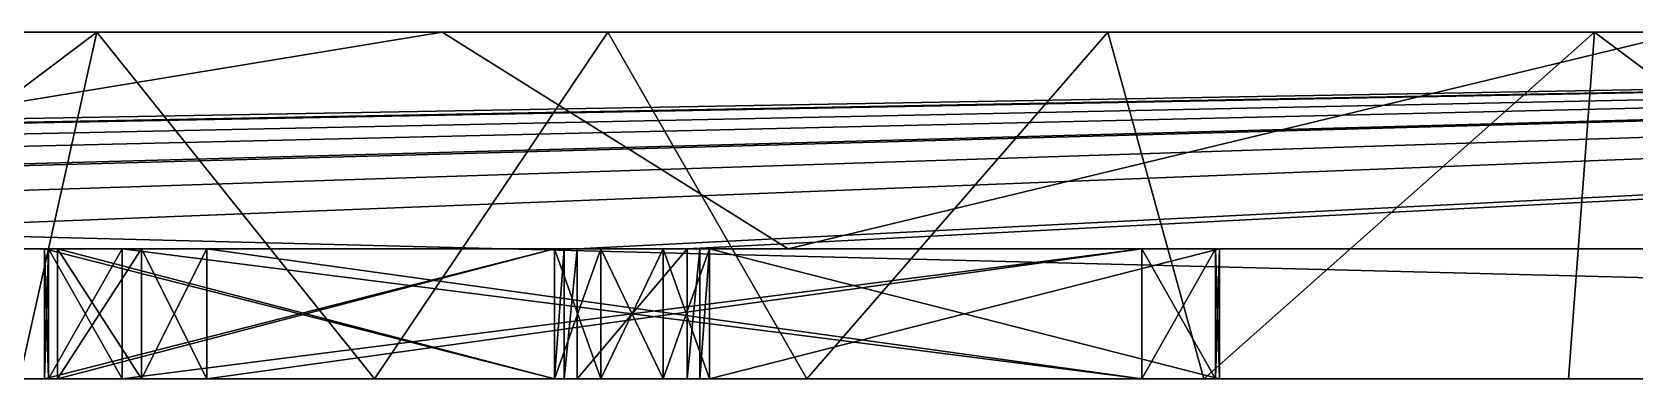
# Model space of a CAD drawing. Header units: millimetres. Extents: x -79 to 79, y 0 to 4.
# Drawn here: x 14.29 to 32.78, y 0 to 4 of the extents above; entities that cross this region are included whole.
import ezdxf

# ---------------------------------------------------------------- set-up
doc = ezdxf.new("R2010")
doc.units = ezdxf.units.MM
doc.header["$LTSCALE"] = 57.942387
for name, color, linetype in [('1', 7, 'CONTINUOUS'), ('14', 7, 'CONTINUOUS'), ('141', 7, 'CONTINUOUS'), ('146', 7, 'CONTINUOUS'), ('151', 7, 'CONTINUOUS'), ('157', 7, 'CONTINUOUS'), ('158', 7, 'CONTINUOUS'), ('2', 7, 'CONTINUOUS'), ('25', 7, 'CONTINUOUS'), ('26', 7, 'CONTINUOUS'), ('27', 7, 'CONTINUOUS'), ('28', 7, 'CONTINUOUS'), ('29', 7, 'CONTINUOUS'), ('30', 7, 'CONTINUOUS'), ('31', 7, 'CONTINUOUS'), ('32', 7, 'CONTINUOUS'), ('33', 7, 'CONTINUOUS'), ('34', 7, 'CONTINUOUS'), ('35', 7, 'CONTINUOUS'), ('5', 7, 'CONTINUOUS'), ('81', 7, 'CONTINUOUS'), ('82', 7, 'CONTINUOUS'), ('83', 7, 'CONTINUOUS'), ('84', 7, 'CONTINUOUS'), ('85', 7, 'CONTINUOUS'), ('86', 7, 'CONTINUOUS'), ('87', 7, 'CONTINUOUS'), ('88', 7, 'CONTINUOUS'), ('89', 7, 'CONTINUOUS'), ('90', 7, 'CONTINUOUS'), ('91', 7, 'CONTINUOUS')]:
    doc.layers.add(name, color=color, linetype=linetype)

msp = doc.modelspace()

# ---------------------------------------------------------------- linework, layer by layer
at = {"layer": '1', "color": 250, "linetype": 'Continuous', "true_color": 0x272a2e}
for points in [[(6.449, 0, 38.5), (20.319, 0, 38.174), (-79, 0, 42.5), (6.449, 0, 38.5)], [(20.579, 0, 38.5), (21.848, 0, 38.5), (-79, 0, 42.5), (20.579, 0, 38.5)], [(21.848, 0, 38.5), (35.977, 0, 38.5), (-79, 0, 42.5), (21.848, 0, 38.5)], [(20.432, 0, 38.351), (20.579, 0, 38.5), (-79, 0, 42.5), (20.432, 0, 38.351)], [(20.319, 0, 38.174), (20.432, 0, 38.351), (-79, 0, 42.5), (20.319, 0, 38.174)], [(35.977, 0, 38.5), (48.876, 0, 38.5), (-79, 0, 42.5), (35.977, 0, 38.5)], [(48.876, 0, 38.5), (62.745, 0, 38.174), (-79, 0, 42.5), (48.876, 0, 38.5)], [(63.005, 0, 38.5), (64.274, 0, 38.5), (-79, 0, 42.5), (63.005, 0, 38.5)], [(-79, 0, 42.5), (64.274, 0, 38.5), (79, 0, 42.5), (-79, 0, 42.5)], [(62.858, 0, 38.351), (63.005, 0, 38.5), (-79, 0, 42.5), (62.858, 0, 38.351)], [(62.745, 0, 38.174), (62.858, 0, 38.351), (-79, 0, 42.5), (62.745, 0, 38.174)], [(6.449, 0, 38.5), (6.85, 0, 37.926), (20.319, 0, 38.174), (6.449, 0, 38.5)], [(20.319, 0, 38.174), (6.85, 0, 37.926), (14.437, 0, 26.41), (20.319, 0, 38.174)], [(14.437, 0, 26.41), (6.85, 0, 37.926), (13.75, 0, 20), (14.437, 0, 26.41)], [(14.437, 0, -26.41), (14.437, 0, 26.41), (13.75, 0, 20), (14.437, 0, -26.41)], [(14.437, 0, -26.41), (13.75, 0, 20), (14.147, 0, -57.419), (14.437, 0, -26.41)], [(18.243, 0, -57.365), (14.437, 0, -26.41), (14.147, 0, -57.419), (18.243, 0, -57.365)], [(20.319, 0, -38.174), (14.437, 0, -26.41), (18.243, 0, -57.365), (20.319, 0, -38.174)], [(14.437, 0, -26.41), (14.481, 0, -25.437), (14.437, 0, 26.41), (14.437, 0, -26.41)], [(14.437, 0, 26.41), (14.481, 0, -25.437), (14.481, 0, 25.437), (14.437, 0, 26.41)], [(14.481, 0, -25.437), (15.331, 0, -24.963), (14.585, 0, -15.72), (14.481, 0, -25.437)], [(14.481, 0, 25.437), (14.481, 0, -25.437), (14.585, 0, -15.72), (14.481, 0, 25.437)], [(15.331, 0, 24.963), (14.481, 0, 25.437), (14.585, 0, 15.72), (15.331, 0, 24.963)], [(14.481, 0, 25.437), (14.585, 0, -15.72), (14.585, 0, 15.72), (14.481, 0, 25.437)], [(14.585, 0, -15.72), (15.331, 0, -24.963), (15.555, 0, -16.484), (14.585, 0, -15.72)], [(15.555, 0, 16.484), (15.331, 0, 24.963), (14.585, 0, 15.72), (15.555, 0, 16.484)], [(14.585, 0, -15.72), (20.319, 0, -4.252), (14.585, 0, 15.72), (14.585, 0, -15.72)], [(14.585, 0, 15.72), (20.319, 0, -4.252), (20.319, 0, 4.252), (14.585, 0, 15.72)], [(15.331, 0, -24.963), (27.095, 0, -24.963), (16.309, 0, -17.463), (15.331, 0, -24.963)], [(15.555, 0, -16.484), (15.331, 0, -24.963), (16.309, 0, -17.463), (15.555, 0, -16.484)], [(27.095, 0, 24.963), (15.331, 0, 24.963), (27.095, 0, 17.463), (27.095, 0, 24.963)], [(16.309, 0, 17.463), (15.331, 0, 24.963), (15.555, 0, 16.484), (16.309, 0, 17.463)], [(15.331, 0, 24.963), (16.309, 0, 17.463), (27.095, 0, 17.463), (15.331, 0, 24.963)], [(16.309, 0, -17.463), (27.095, 0, -24.963), (27.095, 0, -17.463), (16.309, 0, -17.463)], [(23.228, 0, -57.279), (20.319, 0, -38.174), (18.243, 0, -57.365), (23.228, 0, -57.279)], [(20.853, 0, -38.66), (20.319, 0, -38.174), (23.228, 0, -57.279), (20.853, 0, -38.66)], [(20.319, 0, -4.252), (20.853, 0, -3.767), (20.319, 0, 4.252), (20.319, 0, -4.252)], [(20.319, 0, 4.252), (20.853, 0, -3.767), (20.853, 0, 3.767), (20.319, 0, 4.252)], [(21.574, 0, -38.66), (20.853, 0, -38.66), (23.228, 0, -57.279), (21.574, 0, -38.66)], [(20.853, 0, -3.767), (21.574, 0, -3.767), (20.853, 0, 3.767), (20.853, 0, -3.767)], [(20.853, 0, 3.767), (21.574, 0, -3.767), (21.574, 0, 3.767), (20.853, 0, 3.767)], [(22.108, 0, -38.174), (21.574, 0, -38.66), (23.228, 0, -57.279), (22.108, 0, -38.174)], [(21.574, 0, -3.767), (22.108, 0, -4.252), (21.574, 0, 3.767), (21.574, 0, -3.767)], [(21.574, 0, 3.767), (22.108, 0, -4.252), (22.108, 0, 4.252), (21.574, 0, 3.767)], [(21.848, 0, 38.5), (21.994, 0, 38.351), (35.576, 0, 37.926), (21.848, 0, 38.5)], [(35.977, 0, 38.5), (21.848, 0, 38.5), (35.576, 0, 37.926), (35.977, 0, 38.5)], [(21.994, 0, 38.351), (22.108, 0, 38.174), (33.762, 0, 21.237), (21.994, 0, 38.351)], [(35.576, 0, 37.926), (21.994, 0, 38.351), (35, 0, 21.75), (35.576, 0, 37.926)], [(35, 0, 21.75), (21.994, 0, 38.351), (33.762, 0, 21.237), (35, 0, 21.75)], [(27.99, 0, -26.41), (22.108, 0, -38.174), (27.811, 0, -57.18), (27.99, 0, -26.41)], [(27.811, 0, -57.18), (22.108, 0, -38.174), (23.228, 0, -57.279), (27.811, 0, -57.18)], [(22.108, 0, 38.174), (27.99, 0, 26.41), (33.25, 0, 20), (22.108, 0, 38.174)], [(33.762, 0, 21.237), (22.108, 0, 38.174), (33.25, 0, 20), (33.762, 0, 21.237)], [(22.108, 0, -4.252), (27.99, 0, -16.016), (22.108, 0, 4.252), (22.108, 0, -4.252)], [(22.108, 0, 4.252), (27.99, 0, -16.016), (27.99, 0, 16.016), (22.108, 0, 4.252)], [(27.095, 0, -24.963), (27.946, 0, -25.437), (27.095, 0, -17.463), (27.095, 0, -24.963)], [(27.095, 0, -17.463), (27.946, 0, -25.437), (27.946, 0, -16.989), (27.095, 0, -17.463)], [(27.946, 0, 25.437), (27.095, 0, 24.963), (27.946, 0, 16.989), (27.946, 0, 25.437)], [(27.946, 0, 16.989), (27.095, 0, 24.963), (27.095, 0, 17.463), (27.946, 0, 16.989)], [(32.015, 0, -57.071), (27.99, 0, -26.41), (27.811, 0, -57.18), (32.015, 0, -57.071)], [(27.946, 0, -25.437), (27.99, 0, -26.41), (27.946, 0, -16.989), (27.946, 0, -25.437)], [(27.946, 0, -16.989), (27.99, 0, -26.41), (27.99, 0, -16.016), (27.946, 0, -16.989)], [(27.99, 0, 26.41), (27.946, 0, 25.437), (27.99, 0, 16.016), (27.99, 0, 26.41)], [(27.99, 0, 16.016), (27.946, 0, 25.437), (27.946, 0, 16.989), (27.99, 0, 16.016)], [(27.99, 0, -16.016), (27.99, 0, -26.41), (32.015, 0, -57.071), (27.99, 0, -16.016)], [(27.99, 0, 26.41), (27.99, 0, 16.016), (32.015, 0, -57.071), (27.99, 0, 26.41)], [(27.99, 0, 26.41), (33.25, 0, -20), (33.25, 0, 20), (27.99, 0, 26.41)], [(33.25, 0, -20), (27.99, 0, 26.41), (32.015, 0, -57.071), (33.25, 0, -20)], [(27.99, 0, 16.016), (27.99, 0, -16.016), (32.015, 0, -57.071), (27.99, 0, 16.016)], [(36.196, 0, -48.716), (33.25, 0, -20), (32.015, 0, -57.071), (36.196, 0, -48.716)], [(37.662, 0, -56.895), (36.196, 0, -48.716), (32.015, 0, -57.071), (37.662, 0, -56.895)]]:
    msp.add_3dface(points, dxfattribs=at)
at = {"layer": '14', "color": 250, "linetype": 'Continuous', "true_color": 0x272a2e}
for points in [[(15.041, 4, -57.409), (9.728, 0, -57.462), (9.06, 4, -57.467), (15.041, 4, -57.409)], [(14.147, 0, -57.419), (9.728, 0, -57.462), (15.041, 4, -57.409), (14.147, 0, -57.419)], [(18.243, 0, -57.365), (14.147, 0, -57.419), (15.041, 4, -57.409), (18.243, 0, -57.365)], [(20.934, 4, -57.321), (18.243, 0, -57.365), (15.041, 4, -57.409), (20.934, 4, -57.321)], [(23.228, 0, -57.279), (18.243, 0, -57.365), (20.934, 4, -57.321), (23.228, 0, -57.279)], [(26.703, 4, -57.206), (23.228, 0, -57.279), (20.934, 4, -57.321), (26.703, 4, -57.206)], [(27.811, 0, -57.18), (23.228, 0, -57.279), (26.703, 4, -57.206), (27.811, 0, -57.18)], [(32.316, 4, -57.063), (27.811, 0, -57.18), (26.703, 4, -57.206), (32.316, 4, -57.063)], [(32.015, 0, -57.071), (27.811, 0, -57.18), (32.316, 4, -57.063), (32.015, 0, -57.071)], [(37.662, 0, -56.895), (32.015, 0, -57.071), (32.316, 4, -57.063), (37.662, 0, -56.895)], [(37.74, 4, -56.893), (37.662, 0, -56.895), (32.316, 4, -57.063), (37.74, 4, -56.893)]]:
    msp.add_3dface(points, dxfattribs=at)
at = {"layer": '141', "color": 250, "linetype": 'Continuous', "true_color": 0x272a2e}
for points in [[(-79, 4, 42.5), (79, 4, 42.5), (-70, 4, 38.5), (-79, 4, 42.5)], [(-70, 4, 38.5), (79, 4, 42.5), (70, 4, 38.5), (-70, 4, 38.5)], [(19.023, 4, -53.352), (3.026, 4, -57.496), (1.735, 4, -53.499), (19.023, 4, -53.352)], [(9.06, 4, -57.467), (3.026, 4, -57.496), (19.023, 4, -53.352), (9.06, 4, -57.467)], [(15.041, 4, -57.409), (9.06, 4, -57.467), (19.023, 4, -53.352), (15.041, 4, -57.409)], [(20.934, 4, -57.321), (15.041, 4, -57.409), (19.023, 4, -53.352), (20.934, 4, -57.321)], [(33.378, 4, -53.03), (20.934, 4, -57.321), (19.023, 4, -53.352), (33.378, 4, -53.03)], [(26.703, 4, -57.206), (20.934, 4, -57.321), (33.378, 4, -53.03), (26.703, 4, -57.206)], [(32.316, 4, -57.063), (26.703, 4, -57.206), (33.378, 4, -53.03), (32.316, 4, -57.063)], [(37.74, 4, -56.893), (32.316, 4, -57.063), (33.378, 4, -53.03), (37.74, 4, -56.893)]]:
    msp.add_3dface(points, dxfattribs=at)
at = {"layer": '146', "color": 250, "linetype": 'Continuous', "true_color": 0x272a2e}
for points in [[(-64.274, 1.5, 38.5), (-70, 1.5, 38.5), (70, 4, 38.5), (-64.274, 1.5, 38.5)], [(-70, 1.5, 38.5), (-70, 4, 38.5), (70, 4, 38.5), (-70, 1.5, 38.5)], [(-63.005, 1.5, 38.5), (-64.274, 1.5, 38.5), (70, 4, 38.5), (-63.005, 1.5, 38.5)], [(-48.876, 1.5, 38.5), (-63.005, 1.5, 38.5), (70, 4, 38.5), (-48.876, 1.5, 38.5)], [(-35.977, 1.5, 38.5), (-48.876, 1.5, 38.5), (70, 4, 38.5), (-35.977, 1.5, 38.5)], [(-21.848, 1.5, 38.5), (-35.977, 1.5, 38.5), (70, 4, 38.5), (-21.848, 1.5, 38.5)], [(-20.579, 1.5, 38.5), (-21.848, 1.5, 38.5), (70, 4, 38.5), (-20.579, 1.5, 38.5)], [(-6.449, 1.5, 38.5), (-20.579, 1.5, 38.5), (70, 4, 38.5), (-6.449, 1.5, 38.5)], [(6.449, 1.5, 38.5), (-6.449, 1.5, 38.5), (70, 4, 38.5), (6.449, 1.5, 38.5)], [(20.579, 1.5, 38.5), (6.449, 1.5, 38.5), (70, 4, 38.5), (20.579, 1.5, 38.5)], [(21.848, 1.5, 38.5), (20.579, 1.5, 38.5), (70, 4, 38.5), (21.848, 1.5, 38.5)], [(35.977, 1.5, 38.5), (21.848, 1.5, 38.5), (70, 4, 38.5), (35.977, 1.5, 38.5)], [(21.848, 0, 38.5), (20.579, 0, 38.5), (21.848, 1.5, 38.5), (21.848, 0, 38.5)], [(21.848, 1.5, 38.5), (20.579, 0, 38.5), (20.579, 1.5, 38.5), (21.848, 1.5, 38.5)]]:
    msp.add_3dface(points, dxfattribs=at)
at = {"layer": '151', "color": 250, "linetype": 'Continuous', "true_color": 0x272a2e}
for points in [[(3.841, 1.5, -53.494), (19.023, 4, -53.352), (1.735, 4, -53.499), (3.841, 1.5, -53.494)], [(3.841, 1.5, -53.494), (23.016, 1.5, -53.282), (19.023, 4, -53.352), (3.841, 1.5, -53.494)], [(23.016, 1.5, -53.282), (33.378, 4, -53.03), (19.023, 4, -53.352), (23.016, 1.5, -53.282)], [(23.016, 1.5, -53.282), (38.274, 1.5, -52.872), (33.378, 4, -53.03), (23.016, 1.5, -53.282)]]:
    msp.add_3dface(points, dxfattribs=at)
at = {"layer": '157', "color": 250, "linetype": 'Continuous', "true_color": 0x272a2e}
for points in [[(14.585, 0, -15.72), (15.555, 0, -16.484), (14.585, 1.5, -15.72), (14.585, 0, -15.72)], [(15.555, 0, -16.484), (15.555, 1.5, -16.484), (14.585, 1.5, -15.72), (15.555, 0, -16.484)], [(15.555, 0, -16.484), (16.309, 0, -17.463), (15.555, 1.5, -16.484), (15.555, 0, -16.484)], [(16.309, 0, -17.463), (16.309, 1.5, -17.463), (15.555, 1.5, -16.484), (16.309, 0, -17.463)]]:
    msp.add_3dface(points, dxfattribs=at)
at = {"layer": '158', "color": 250, "linetype": 'Continuous', "true_color": 0x272a2e}
for points in [[(15.555, 0, 16.484), (14.585, 0, 15.72), (15.555, 1.5, 16.484), (15.555, 0, 16.484)], [(14.585, 0, 15.72), (14.585, 1.5, 15.72), (15.555, 1.5, 16.484), (14.585, 0, 15.72)], [(16.309, 0, 17.463), (15.555, 0, 16.484), (16.309, 1.5, 17.463), (16.309, 0, 17.463)], [(15.555, 0, 16.484), (15.555, 1.5, 16.484), (16.309, 1.5, 17.463), (15.555, 0, 16.484)]]:
    msp.add_3dface(points, dxfattribs=at)
at = {"layer": '2', "color": 250, "linetype": 'Continuous', "true_color": 0x272a2e}
for points in [[(20.853, 1.5, -38.66), (21.574, 1.5, -38.66), (3.841, 1.5, -53.494), (20.853, 1.5, -38.66)], [(3.841, 1.5, -53.494), (21.574, 1.5, -38.66), (23.016, 1.5, -53.282), (3.841, 1.5, -53.494)], [(20.319, 1.5, -38.174), (20.853, 1.5, -38.66), (3.841, 1.5, -53.494), (20.319, 1.5, -38.174)], [(6.776, 1.5, -47.624), (20.319, 1.5, -38.174), (3.841, 1.5, -53.494), (6.776, 1.5, -47.624)], [(6.449, 1.5, 38.5), (20.579, 1.5, 38.5), (6.85, 1.5, 37.926), (6.449, 1.5, 38.5)], [(14.437, 1.5, -26.41), (20.319, 1.5, -38.174), (6.776, 1.5, -47.624), (14.437, 1.5, -26.41)], [(13.75, 1.5, -20), (14.437, 1.5, -26.41), (6.776, 1.5, -47.624), (13.75, 1.5, -20)], [(20.319, 1.5, 38.174), (10.762, 1.5, 21.237), (6.85, 1.5, 37.926), (20.319, 1.5, 38.174)], [(20.432, 1.5, 38.351), (20.319, 1.5, 38.174), (6.85, 1.5, 37.926), (20.432, 1.5, 38.351)], [(20.579, 1.5, 38.5), (20.432, 1.5, 38.351), (6.85, 1.5, 37.926), (20.579, 1.5, 38.5)], [(12, 1.5, 21.75), (10.762, 1.5, 21.237), (20.319, 1.5, 38.174), (12, 1.5, 21.75)], [(13.238, 1.5, 21.237), (12, 1.5, 21.75), (14.437, 1.5, 26.41), (13.238, 1.5, 21.237)], [(14.437, 1.5, 26.41), (12, 1.5, 21.75), (20.319, 1.5, 38.174), (14.437, 1.5, 26.41)], [(13.75, 1.5, 20), (13.238, 1.5, 21.237), (14.437, 1.5, 26.41), (13.75, 1.5, 20)], [(14.437, 1.5, -26.41), (13.75, 1.5, -20), (14.437, 1.5, 26.41), (14.437, 1.5, -26.41)], [(13.75, 1.5, -20), (13.75, 1.5, 20), (14.437, 1.5, 26.41), (13.75, 1.5, -20)], [(14.481, 1.5, -25.437), (14.437, 1.5, -26.41), (14.481, 1.5, 25.437), (14.481, 1.5, -25.437)], [(14.481, 1.5, 25.437), (14.437, 1.5, -26.41), (14.437, 1.5, 26.41), (14.481, 1.5, 25.437)], [(15.331, 1.5, -24.963), (14.481, 1.5, -25.437), (14.585, 1.5, -15.72), (15.331, 1.5, -24.963)], [(14.585, 1.5, -15.72), (14.481, 1.5, -25.437), (14.585, 1.5, 15.72), (14.585, 1.5, -15.72)], [(14.585, 1.5, 15.72), (14.481, 1.5, -25.437), (14.481, 1.5, 25.437), (14.585, 1.5, 15.72)], [(15.331, 1.5, 24.963), (14.585, 1.5, 15.72), (14.481, 1.5, 25.437), (15.331, 1.5, 24.963)], [(15.555, 1.5, -16.484), (15.331, 1.5, -24.963), (14.585, 1.5, -15.72), (15.555, 1.5, -16.484)], [(20.319, 1.5, -4.252), (14.585, 1.5, -15.72), (20.319, 1.5, 4.252), (20.319, 1.5, -4.252)], [(20.319, 1.5, 4.252), (14.585, 1.5, -15.72), (14.585, 1.5, 15.72), (20.319, 1.5, 4.252)], [(15.555, 1.5, 16.484), (14.585, 1.5, 15.72), (15.331, 1.5, 24.963), (15.555, 1.5, 16.484)], [(27.095, 1.5, -24.963), (15.331, 1.5, -24.963), (27.095, 1.5, -17.463), (27.095, 1.5, -24.963)], [(27.095, 1.5, -17.463), (15.331, 1.5, -24.963), (16.309, 1.5, -17.463), (27.095, 1.5, -17.463)], [(16.309, 1.5, -17.463), (15.331, 1.5, -24.963), (15.555, 1.5, -16.484), (16.309, 1.5, -17.463)], [(16.309, 1.5, 17.463), (15.555, 1.5, 16.484), (15.331, 1.5, 24.963), (16.309, 1.5, 17.463)], [(27.095, 1.5, 24.963), (16.309, 1.5, 17.463), (15.331, 1.5, 24.963), (27.095, 1.5, 24.963)], [(27.095, 1.5, 17.463), (16.309, 1.5, 17.463), (27.095, 1.5, 24.963), (27.095, 1.5, 17.463)], [(20.853, 1.5, -3.767), (20.319, 1.5, -4.252), (20.853, 1.5, 3.767), (20.853, 1.5, -3.767)], [(20.319, 1.5, -4.252), (20.319, 1.5, 4.252), (20.853, 1.5, 3.767), (20.319, 1.5, -4.252)], [(21.574, 1.5, -3.767), (20.853, 1.5, -3.767), (21.574, 1.5, 3.767), (21.574, 1.5, -3.767)], [(21.574, 1.5, 3.767), (20.853, 1.5, -3.767), (20.853, 1.5, 3.767), (21.574, 1.5, 3.767)], [(21.574, 1.5, -38.66), (22.108, 1.5, -38.174), (23.016, 1.5, -53.282), (21.574, 1.5, -38.66)], [(22.108, 1.5, -4.252), (21.574, 1.5, -3.767), (22.108, 1.5, 4.252), (22.108, 1.5, -4.252)], [(22.108, 1.5, 4.252), (21.574, 1.5, -3.767), (21.574, 1.5, 3.767), (22.108, 1.5, 4.252)], [(21.848, 1.5, 38.5), (35.977, 1.5, 38.5), (21.994, 1.5, 38.351), (21.848, 1.5, 38.5)], [(21.994, 1.5, 38.351), (35.977, 1.5, 38.5), (22.108, 1.5, 38.174), (21.994, 1.5, 38.351)], [(22.108, 1.5, -38.174), (27.99, 1.5, -26.41), (23.016, 1.5, -53.282), (22.108, 1.5, -38.174)], [(27.99, 1.5, -16.016), (22.108, 1.5, -4.252), (27.99, 1.5, 16.016), (27.99, 1.5, -16.016)], [(27.99, 1.5, 16.016), (22.108, 1.5, -4.252), (22.108, 1.5, 4.252), (27.99, 1.5, 16.016)], [(35.977, 1.5, 38.5), (35.576, 1.5, 37.926), (22.108, 1.5, 38.174), (35.977, 1.5, 38.5)], [(22.108, 1.5, 38.174), (35.576, 1.5, 37.926), (27.99, 1.5, 26.41), (22.108, 1.5, 38.174)], [(27.99, 1.5, -26.41), (33.25, 1.5, -20), (23.016, 1.5, -53.282), (27.99, 1.5, -26.41)], [(33.762, 1.5, -21.237), (35, 1.5, -21.75), (23.016, 1.5, -53.282), (33.762, 1.5, -21.237)], [(35, 1.5, -21.75), (35.65, 1.5, -37.229), (23.016, 1.5, -53.282), (35, 1.5, -21.75)], [(33.25, 1.5, -20), (33.762, 1.5, -21.237), (23.016, 1.5, -53.282), (33.25, 1.5, -20)], [(35.65, 1.5, -37.229), (35.694, 1.5, -38.202), (23.016, 1.5, -53.282), (35.65, 1.5, -37.229)], [(23.016, 1.5, -53.282), (35.694, 1.5, -38.202), (36.196, 1.5, -48.716), (23.016, 1.5, -53.282)], [(38.274, 1.5, -52.872), (23.016, 1.5, -53.282), (36.196, 1.5, -48.716), (38.274, 1.5, -52.872)], [(27.946, 1.5, -25.437), (27.095, 1.5, -24.963), (27.946, 1.5, -16.989), (27.946, 1.5, -25.437)], [(27.095, 1.5, -24.963), (27.095, 1.5, -17.463), (27.946, 1.5, -16.989), (27.095, 1.5, -24.963)], [(27.946, 1.5, 16.989), (27.095, 1.5, 17.463), (27.946, 1.5, 25.437), (27.946, 1.5, 16.989)], [(27.946, 1.5, 25.437), (27.095, 1.5, 17.463), (27.095, 1.5, 24.963), (27.946, 1.5, 25.437)], [(27.99, 1.5, -26.41), (27.946, 1.5, -25.437), (27.99, 1.5, -16.016), (27.99, 1.5, -26.41)], [(27.99, 1.5, -16.016), (27.946, 1.5, -25.437), (27.946, 1.5, -16.989), (27.99, 1.5, -16.016)], [(27.99, 1.5, 16.016), (27.946, 1.5, 16.989), (27.99, 1.5, 26.41), (27.99, 1.5, 16.016)], [(27.99, 1.5, 26.41), (27.946, 1.5, 16.989), (27.946, 1.5, 25.437), (27.99, 1.5, 26.41)], [(27.99, 1.5, -26.41), (27.99, 1.5, -16.016), (33.25, 1.5, 20), (27.99, 1.5, -26.41)], [(33.25, 1.5, -20), (27.99, 1.5, -26.41), (33.25, 1.5, 20), (33.25, 1.5, -20)], [(27.99, 1.5, -16.016), (27.99, 1.5, 16.016), (35.576, 1.5, 37.926), (27.99, 1.5, -16.016)], [(33.25, 1.5, 20), (27.99, 1.5, -16.016), (35.576, 1.5, 37.926), (33.25, 1.5, 20)], [(35.576, 1.5, 37.926), (27.99, 1.5, 16.016), (27.99, 1.5, 26.41), (35.576, 1.5, 37.926)]]:
    msp.add_3dface(points, dxfattribs=at)
at = {"layer": '25', "color": 250, "linetype": 'Continuous', "true_color": 0x272a2e}
for points in [[(14.481, 0, -25.437), (14.437, 0, -26.41), (14.481, 1.5, -25.437), (14.481, 0, -25.437)], [(14.437, 0, -26.41), (14.437, 1.5, -26.41), (14.481, 1.5, -25.437), (14.437, 0, -26.41)], [(15.331, 0, -24.963), (14.481, 0, -25.437), (15.331, 1.5, -24.963), (15.331, 0, -24.963)], [(14.481, 0, -25.437), (14.481, 1.5, -25.437), (15.331, 1.5, -24.963), (14.481, 0, -25.437)]]:
    msp.add_3dface(points, dxfattribs=at)
at = {"layer": '26', "color": 250, "linetype": 'Continuous', "true_color": 0x272a2e}
for points in [[(27.095, 0, -24.963), (15.331, 0, -24.963), (27.095, 1.5, -24.963), (27.095, 0, -24.963)], [(15.331, 0, -24.963), (15.331, 1.5, -24.963), (27.095, 1.5, -24.963), (15.331, 0, -24.963)]]:
    msp.add_3dface(points, dxfattribs=at)
at = {"layer": '27', "color": 250, "linetype": 'Continuous', "true_color": 0x272a2e}
for points in [[(27.946, 0, -25.437), (27.095, 0, -24.963), (27.946, 1.5, -25.437), (27.946, 0, -25.437)], [(27.095, 0, -24.963), (27.095, 1.5, -24.963), (27.946, 1.5, -25.437), (27.095, 0, -24.963)], [(27.99, 0, -26.41), (27.946, 0, -25.437), (27.99, 1.5, -26.41), (27.99, 0, -26.41)], [(27.946, 0, -25.437), (27.946, 1.5, -25.437), (27.99, 1.5, -26.41), (27.946, 0, -25.437)]]:
    msp.add_3dface(points, dxfattribs=at)
at = {"layer": '28', "color": 250, "linetype": 'Continuous', "true_color": 0x272a2e}
for points in [[(22.108, 0, -38.174), (27.99, 0, -26.41), (22.108, 1.5, -38.174), (22.108, 0, -38.174)], [(27.99, 0, -26.41), (27.99, 1.5, -26.41), (22.108, 1.5, -38.174), (27.99, 0, -26.41)]]:
    msp.add_3dface(points, dxfattribs=at)
at = {"layer": '29', "color": 250, "linetype": 'Continuous', "true_color": 0x272a2e}
for points in [[(20.319, 0, -38.174), (20.853, 0, -38.66), (20.319, 1.5, -38.174), (20.319, 0, -38.174)], [(20.853, 0, -38.66), (20.853, 1.5, -38.66), (20.319, 1.5, -38.174), (20.853, 0, -38.66)], [(20.853, 0, -38.66), (21.574, 0, -38.66), (20.853, 1.5, -38.66), (20.853, 0, -38.66)], [(21.574, 0, -38.66), (21.574, 1.5, -38.66), (20.853, 1.5, -38.66), (21.574, 0, -38.66)], [(21.574, 0, -38.66), (22.108, 0, -38.174), (21.574, 1.5, -38.66), (21.574, 0, -38.66)], [(22.108, 0, -38.174), (22.108, 1.5, -38.174), (21.574, 1.5, -38.66), (22.108, 0, -38.174)]]:
    msp.add_3dface(points, dxfattribs=at)
at = {"layer": '30', "color": 250, "linetype": 'Continuous', "true_color": 0x272a2e}
for points in [[(14.437, 0, -26.41), (20.319, 0, -38.174), (14.437, 1.5, -26.41), (14.437, 0, -26.41)], [(14.437, 1.5, -26.41), (20.319, 0, -38.174), (20.319, 1.5, -38.174), (14.437, 1.5, -26.41)]]:
    msp.add_3dface(points, dxfattribs=at)
at = {"layer": '31', "color": 250, "linetype": 'Continuous', "true_color": 0x272a2e}
for points in [[(20.319, 0, -4.252), (14.585, 0, -15.72), (20.319, 1.5, -4.252), (20.319, 0, -4.252)], [(14.585, 0, -15.72), (14.585, 1.5, -15.72), (20.319, 1.5, -4.252), (14.585, 0, -15.72)]]:
    msp.add_3dface(points, dxfattribs=at)
at = {"layer": '32', "color": 250, "linetype": 'Continuous', "true_color": 0x272a2e}
for points in [[(20.853, 0, -3.767), (20.319, 0, -4.252), (20.853, 1.5, -3.767), (20.853, 0, -3.767)], [(20.319, 0, -4.252), (20.319, 1.5, -4.252), (20.853, 1.5, -3.767), (20.319, 0, -4.252)], [(21.574, 0, -3.767), (20.853, 0, -3.767), (21.574, 1.5, -3.767), (21.574, 0, -3.767)], [(20.853, 0, -3.767), (20.853, 1.5, -3.767), (21.574, 1.5, -3.767), (20.853, 0, -3.767)], [(22.108, 0, -4.252), (21.574, 0, -3.767), (22.108, 1.5, -4.252), (22.108, 0, -4.252)], [(21.574, 0, -3.767), (21.574, 1.5, -3.767), (22.108, 1.5, -4.252), (21.574, 0, -3.767)]]:
    msp.add_3dface(points, dxfattribs=at)
at = {"layer": '33', "color": 250, "linetype": 'Continuous', "true_color": 0x272a2e}
for points in [[(27.99, 0, -16.016), (22.108, 0, -4.252), (27.99, 1.5, -16.016), (27.99, 0, -16.016)], [(22.108, 0, -4.252), (22.108, 1.5, -4.252), (27.99, 1.5, -16.016), (22.108, 0, -4.252)]]:
    msp.add_3dface(points, dxfattribs=at)
at = {"layer": '34', "color": 250, "linetype": 'Continuous', "true_color": 0x272a2e}
for points in [[(27.095, 0, -17.463), (27.946, 0, -16.989), (27.095, 1.5, -17.463), (27.095, 0, -17.463)], [(27.095, 1.5, -17.463), (27.946, 0, -16.989), (27.946, 1.5, -16.989), (27.095, 1.5, -17.463)], [(27.946, 0, -16.989), (27.99, 0, -16.016), (27.946, 1.5, -16.989), (27.946, 0, -16.989)], [(27.99, 0, -16.016), (27.99, 1.5, -16.016), (27.946, 1.5, -16.989), (27.99, 0, -16.016)]]:
    msp.add_3dface(points, dxfattribs=at)
at = {"layer": '35', "color": 250, "linetype": 'Continuous', "true_color": 0x272a2e}
for points in [[(16.309, 0, -17.463), (27.095, 0, -17.463), (16.309, 1.5, -17.463), (16.309, 0, -17.463)], [(27.095, 0, -17.463), (27.095, 1.5, -17.463), (16.309, 1.5, -17.463), (27.095, 0, -17.463)]]:
    msp.add_3dface(points, dxfattribs=at)
at = {"layer": '5', "color": 250, "linetype": 'Continuous', "true_color": 0x272a2e}
for points in [[(-79, 0, 42.5), (79, 0, 42.5), (-79, 4, 42.5), (-79, 0, 42.5)], [(-79, 4, 42.5), (79, 0, 42.5), (79, 4, 42.5), (-79, 4, 42.5)]]:
    msp.add_3dface(points, dxfattribs=at)
at = {"layer": '81', "color": 250, "linetype": 'Continuous', "true_color": 0x272a2e}
for points in [[(27.095, 0, 17.463), (16.309, 0, 17.463), (27.095, 1.5, 17.463), (27.095, 0, 17.463)], [(16.309, 0, 17.463), (16.309, 1.5, 17.463), (27.095, 1.5, 17.463), (16.309, 0, 17.463)]]:
    msp.add_3dface(points, dxfattribs=at)
at = {"layer": '82', "color": 250, "linetype": 'Continuous', "true_color": 0x272a2e}
for points in [[(27.946, 0, 16.989), (27.095, 0, 17.463), (27.946, 1.5, 16.989), (27.946, 0, 16.989)], [(27.095, 0, 17.463), (27.095, 1.5, 17.463), (27.946, 1.5, 16.989), (27.095, 0, 17.463)], [(27.99, 0, 16.016), (27.946, 0, 16.989), (27.99, 1.5, 16.016), (27.99, 0, 16.016)], [(27.946, 0, 16.989), (27.946, 1.5, 16.989), (27.99, 1.5, 16.016), (27.946, 0, 16.989)]]:
    msp.add_3dface(points, dxfattribs=at)
at = {"layer": '83', "color": 250, "linetype": 'Continuous', "true_color": 0x272a2e}
for points in [[(22.108, 0, 4.252), (27.99, 0, 16.016), (22.108, 1.5, 4.252), (22.108, 0, 4.252)], [(27.99, 0, 16.016), (27.99, 1.5, 16.016), (22.108, 1.5, 4.252), (27.99, 0, 16.016)]]:
    msp.add_3dface(points, dxfattribs=at)
at = {"layer": '84', "color": 250, "linetype": 'Continuous', "true_color": 0x272a2e}
for points in [[(20.319, 0, 4.252), (20.853, 0, 3.767), (20.319, 1.5, 4.252), (20.319, 0, 4.252)], [(20.319, 1.5, 4.252), (20.853, 0, 3.767), (20.853, 1.5, 3.767), (20.319, 1.5, 4.252)], [(20.853, 0, 3.767), (21.574, 0, 3.767), (20.853, 1.5, 3.767), (20.853, 0, 3.767)], [(21.574, 0, 3.767), (21.574, 1.5, 3.767), (20.853, 1.5, 3.767), (21.574, 0, 3.767)], [(21.574, 0, 3.767), (22.108, 0, 4.252), (21.574, 1.5, 3.767), (21.574, 0, 3.767)], [(22.108, 0, 4.252), (22.108, 1.5, 4.252), (21.574, 1.5, 3.767), (22.108, 0, 4.252)]]:
    msp.add_3dface(points, dxfattribs=at)
at = {"layer": '85', "color": 250, "linetype": 'Continuous', "true_color": 0x272a2e}
for points in [[(14.585, 0, 15.72), (20.319, 0, 4.252), (14.585, 1.5, 15.72), (14.585, 0, 15.72)], [(20.319, 0, 4.252), (20.319, 1.5, 4.252), (14.585, 1.5, 15.72), (20.319, 0, 4.252)]]:
    msp.add_3dface(points, dxfattribs=at)
at = {"layer": '86', "color": 250, "linetype": 'Continuous', "true_color": 0x272a2e}
for points in [[(20.319, 0, 38.174), (14.437, 0, 26.41), (20.319, 1.5, 38.174), (20.319, 0, 38.174)], [(14.437, 0, 26.41), (14.437, 1.5, 26.41), (20.319, 1.5, 38.174), (14.437, 0, 26.41)]]:
    msp.add_3dface(points, dxfattribs=at)
at = {"layer": '87', "color": 250, "linetype": 'Continuous', "true_color": 0x272a2e}
for points in [[(20.432, 0, 38.351), (20.319, 0, 38.174), (20.432, 1.5, 38.351), (20.432, 0, 38.351)], [(20.319, 0, 38.174), (20.319, 1.5, 38.174), (20.432, 1.5, 38.351), (20.319, 0, 38.174)], [(20.579, 0, 38.5), (20.432, 0, 38.351), (20.579, 1.5, 38.5), (20.579, 0, 38.5)], [(20.432, 0, 38.351), (20.432, 1.5, 38.351), (20.579, 1.5, 38.5), (20.432, 0, 38.351)], [(21.994, 0, 38.351), (21.848, 0, 38.5), (21.994, 1.5, 38.351), (21.994, 0, 38.351)], [(21.848, 0, 38.5), (21.848, 1.5, 38.5), (21.994, 1.5, 38.351), (21.848, 0, 38.5)], [(22.108, 0, 38.174), (21.994, 0, 38.351), (22.108, 1.5, 38.174), (22.108, 0, 38.174)], [(21.994, 0, 38.351), (21.994, 1.5, 38.351), (22.108, 1.5, 38.174), (21.994, 0, 38.351)]]:
    msp.add_3dface(points, dxfattribs=at)
at = {"layer": '88', "color": 250, "linetype": 'Continuous', "true_color": 0x272a2e}
for points in [[(27.99, 0, 26.41), (22.108, 0, 38.174), (27.99, 1.5, 26.41), (27.99, 0, 26.41)], [(22.108, 0, 38.174), (22.108, 1.5, 38.174), (27.99, 1.5, 26.41), (22.108, 0, 38.174)]]:
    msp.add_3dface(points, dxfattribs=at)
at = {"layer": '89', "color": 250, "linetype": 'Continuous', "true_color": 0x272a2e}
for points in [[(27.095, 0, 24.963), (27.946, 0, 25.437), (27.095, 1.5, 24.963), (27.095, 0, 24.963)], [(27.946, 0, 25.437), (27.946, 1.5, 25.437), (27.095, 1.5, 24.963), (27.946, 0, 25.437)], [(27.946, 0, 25.437), (27.99, 0, 26.41), (27.946, 1.5, 25.437), (27.946, 0, 25.437)], [(27.99, 0, 26.41), (27.99, 1.5, 26.41), (27.946, 1.5, 25.437), (27.99, 0, 26.41)]]:
    msp.add_3dface(points, dxfattribs=at)
at = {"layer": '90', "color": 250, "linetype": 'Continuous', "true_color": 0x272a2e}
for points in [[(15.331, 0, 24.963), (27.095, 0, 24.963), (15.331, 1.5, 24.963), (15.331, 0, 24.963)], [(27.095, 0, 24.963), (27.095, 1.5, 24.963), (15.331, 1.5, 24.963), (27.095, 0, 24.963)]]:
    msp.add_3dface(points, dxfattribs=at)
at = {"layer": '91', "color": 250, "linetype": 'Continuous', "true_color": 0x272a2e}
for points in [[(14.437, 0, 26.41), (14.481, 0, 25.437), (14.437, 1.5, 26.41), (14.437, 0, 26.41)], [(14.481, 0, 25.437), (14.481, 1.5, 25.437), (14.437, 1.5, 26.41), (14.481, 0, 25.437)], [(14.481, 0, 25.437), (15.331, 0, 24.963), (14.481, 1.5, 25.437), (14.481, 0, 25.437)], [(15.331, 0, 24.963), (15.331, 1.5, 24.963), (14.481, 1.5, 25.437), (15.331, 0, 24.963)]]:
    msp.add_3dface(points, dxfattribs=at)

doc.saveas('drawing.dxf')
